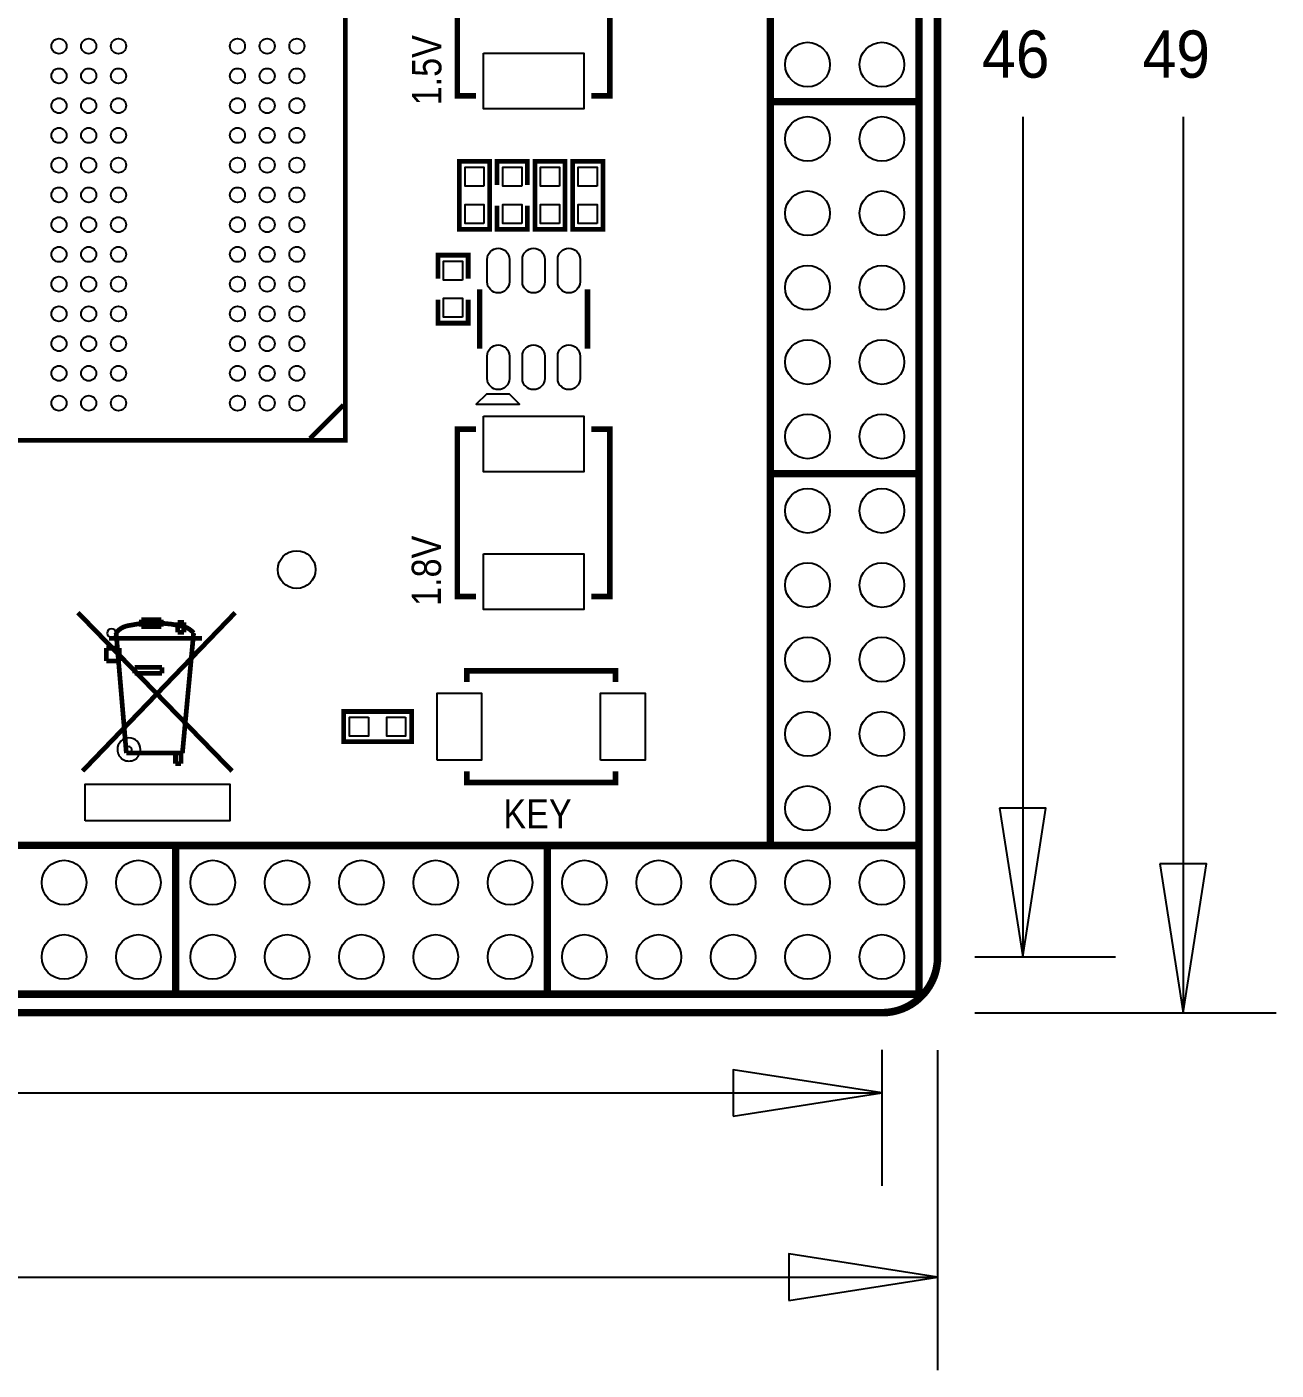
# Model space of a CAD drawing. Extents: x -8 to 88.6, y -9.6 to 57.7.
# Drawn here: x 55 to 88.61, y -9.61 to 26.51 of the extents above; entities that cross this region are included whole.
import ezdxf

# ---------------------------------------------------------------- set-up
doc = ezdxf.new("R2010")
doc.units = 0
for name, color, linetype in [('BG_DIMENSION', 2, 'CONTINUOUS'), ('BG_OUTLINE', 3, 'CONTINUOUS'), ('BG_SILKSCREEN_TOP', 1, 'CONTINUOUS'), ('PG_SILKSCREEN_TOP', 4, 'CONTINUOUS'), ('PIN_TOP', 5, 'CONTINUOUS')]:
    doc.layers.add(name, color=color, linetype=linetype)

msp = doc.modelspace()

# ---------------------------------------------------------------- linework, layer by layer
at = {"layer": 'BG_DIMENSION'}
for points in [[(81.788, 24.0919), (81.788, 1.499362)], [(86.106, 24.0919), (86.106, 0)], [(80.499966, 1.499362), (84.288122, 1.499362)], [(80.503522, 0), (88.606122, 0)], [(77.999844, -1.00076), (77.999844, -4.659122)], [(79.49946, -1.004062), (79.49946, -9.612122)], [(42.1513, -2.159), (77.999844, -2.159)], [(42.1513, -7.112), (79.49946, -7.112)]]:
    msp.add_lwpolyline(points, dxfattribs=at)
for points in [[(81.16316, 5.499354), (81.788, 1.499362), (82.41284, 5.499354)], [(85.48116, 3.999992), (86.106, 0), (86.73084, 3.999992)], [(73.999852, -2.78384), (77.999844, -2.159), (73.999852, -1.53416)], [(75.499468, -7.73684), (79.49946, -7.112), (75.499468, -6.48716)]]:
    msp.add_lwpolyline(points, close=True, dxfattribs=at)
at = {"layer": 'BG_OUTLINE', "const_width": 0.2032}
msp.add_lwpolyline([(0, 0, -0.414214), (-1.4986, 1.4986), (-1.4986, 47.50054, -0.414214), (0, 48.99914), (78.00086, 48.99914, -0.414214), (79.49946, 47.50054), (79.49946, 1.49606, -0.414214), (78.0034, 0)], format="xyb", close=True, dxfattribs=at)
at = {"layer": 'BG_SILKSCREEN_TOP', "const_width": 0.127}
for points in [[(56.37403, 10.75944), (60.520072, 6.498336)], [(56.37403, 10.75944), (60.520072, 6.498336)], [(60.603892, 10.758678), (56.500014, 6.500876)], [(60.603892, 10.758678), (56.500014, 6.500876)], [(58.620406, 10.569956), (58.08218, 10.569956)], [(58.620406, 10.569956), (58.08218, 10.569956)], [(58.08218, 10.569956), (58.08218, 10.386314)], [(58.08218, 10.569956), (58.08218, 10.386314)], [(58.620406, 10.386314), (58.620406, 10.569956)], [(58.620406, 10.386314), (58.620406, 10.569956)], [(59.223148, 10.50163), (59.053984, 10.50163)], [(59.223148, 10.50163), (59.053984, 10.50163)], [(59.053984, 10.50163), (59.053984, 10.228834)], [(59.053984, 10.50163), (59.053984, 10.228834)], [(59.223148, 10.228834), (59.223148, 10.50163)], [(59.223148, 10.228834), (59.223148, 10.50163)], [(59.708034, 10.06983), (57.20588, 10.06983)], [(59.708034, 10.06983), (57.20588, 10.06983)], [(57.676542, 6.982714), (57.400952, 10.22096)], [(57.676542, 6.982714), (57.400952, 10.22096)], [(58.08218, 10.386314), (58.620406, 10.386314)], [(58.08218, 10.386314), (58.620406, 10.386314)], [(59.053984, 10.228834), (59.223148, 10.228834)], [(59.053984, 10.228834), (59.223148, 10.228834)], [(59.486292, 10.2108), (59.184286, 6.982714)], [(59.486292, 10.2108), (59.184286, 6.982714)], [(57.1373, 9.804654), (57.1373, 9.457436)], [(57.1373, 9.804654), (57.1373, 9.457436)], [(57.486296, 9.804654), (57.1373, 9.804654)], [(57.486296, 9.804654), (57.1373, 9.804654)], [(57.486296, 9.457436), (57.486296, 9.804654)], [(57.486296, 9.457436), (57.486296, 9.804654)], [(57.1373, 9.457436), (57.486296, 9.457436)], [(57.1373, 9.457436), (57.486296, 9.457436)], [(57.900824, 9.285732), (57.900824, 9.129522)], [(58.63717, 9.285732), (57.900824, 9.285732)], [(57.900824, 9.285732), (57.900824, 9.129522)], [(58.63717, 9.285732), (57.900824, 9.285732)], [(57.900824, 9.129522), (58.63717, 9.129522)], [(57.900824, 9.129522), (58.63717, 9.129522)], [(58.63717, 9.129522), (58.63717, 9.285732)], [(58.63717, 9.129522), (58.63717, 9.285732)], [(59.184286, 6.982714), (57.676542, 6.982714)], [(59.184286, 6.982714), (57.676542, 6.982714)], [(58.998358, 6.982714), (58.998358, 6.69925)], [(59.142884, 6.982714), (58.998358, 6.982714)], [(58.998358, 6.982714), (58.998358, 6.69925)], [(59.142884, 6.982714), (58.998358, 6.982714)], [(59.142884, 6.69925), (59.142884, 6.982714)], [(59.142884, 6.69925), (59.142884, 6.982714)], [(58.998358, 6.69925), (59.142884, 6.69925)], [(58.998358, 6.69925), (59.142884, 6.69925)]]:
    msp.add_lwpolyline(points, dxfattribs=at)
for points in [[(57.709562, 10.406888, -0.114263), (59.185048, 10.391902)], [(57.709562, 10.406888, -0.114263), (59.185048, 10.391902)], [(57.400952, 10.22096, -0.167397), (57.709562, 10.406888)], [(57.400952, 10.22096, -0.167397), (57.709562, 10.406888)], [(59.185048, 10.391902, -0.170852), (59.486292, 10.2108)], [(59.185048, 10.391902, -0.170852), (59.486292, 10.2108)]]:
    msp.add_lwpolyline(points, format="xyb", dxfattribs=at)
at = {"layer": 'BG_SILKSCREEN_TOP'}
for points in [[(57.39638, 10.210546, 1), (57.161938, 10.210546, 1)], [(57.39638, 10.210546, 1), (57.161938, 10.210546, 1)], [(58.057796, 7.07898, 0.999737), (57.435242, 7.07898, 1.000263)], [(58.057796, 7.07898, 0.999737), (57.435242, 7.07898, 1.000263)], [(57.822338, 7.079742, 0.998983), (57.661556, 7.079742, 1.001018)], [(57.822338, 7.079742, 0.998983), (57.661556, 7.079742, 1.001018)]]:
    msp.add_lwpolyline(points, format="xyb", close=True, dxfattribs=at)
msp.add_lwpolyline([(56.571642, 5.157724), (56.571642, 6.148324), (60.457842, 6.148324), (60.457842, 5.157724)], close=True, dxfattribs=at)
at = {"layer": 'PG_SILKSCREEN_TOP'}
for points, const_width in [([(74.99985, 4.499356), (78.999842, 4.499356), (78.999842, 44.499276), (74.99985, 44.499276)], 0.199898), ([(63.564262, 15.394178), (63.564262, 29.39415), (54.564026, 29.39415), (54.564026, 15.394178)], 0.127), ([(67.44716, 22.896322), (66.63436, 22.896322), (66.63436, 21.067522), (67.44716, 21.067522)], 0.127), ([(69.47916, 22.896322), (68.66636, 22.896322), (68.66636, 21.067522), (69.47916, 21.067522)], 0.127), ([(70.49516, 22.896322), (69.68236, 22.896322), (69.68236, 21.067522), (70.49516, 21.067522)], 0.127), ([(63.52032, 8.10006), (63.52032, 7.28726), (65.34912, 7.28726), (65.34912, 8.10006)], 0.127)]:
    msp.add_lwpolyline(points, close=True, dxfattribs=dict(at, const_width=const_width))
for points, const_width in [([(67.080892, 29.15539), (66.580766, 29.15539), (66.580766, 24.655526), (67.080892, 24.655526)], 0.150114), ([(70.180708, 29.15539), (70.680834, 29.15539), (70.680834, 24.655526), (70.180708, 24.655526)], 0.150114), ([(78.999842, 24.499316), (74.99985, 24.499316)], 0.199898), ([(68.46316, 22.261322), (68.46316, 22.896322), (67.65036, 22.896322), (67.65036, 22.261322)], 0.127), ([(68.46316, 21.702522), (68.46316, 21.067522), (67.65036, 21.067522), (67.65036, 21.702522)], 0.127), ([(66.87185, 19.737578), (66.87185, 20.372578), (66.05905, 20.372578), (66.05905, 19.737578)], 0.127), ([(67.180714, 17.857978), (67.180714, 19.458178)], 0.150114), ([(70.080886, 17.857978), (70.080886, 19.458178)], 0.150114), ([(66.87185, 19.178778), (66.87185, 18.543778), (66.05905, 18.543778), (66.05905, 19.178778)], 0.127), ([(63.514224, 16.344138), (62.614048, 15.444216)], 0.127), ([(67.080892, 15.69339), (66.580766, 15.69339), (66.580766, 11.193526), (67.080892, 11.193526)], 0.150114), ([(70.180708, 15.69339), (70.680834, 15.69339), (70.680834, 11.193526), (70.180708, 11.193526)], 0.150114), ([(78.999842, 14.499336), (74.99985, 14.499336)], 0.199898), ([(70.833996, 8.893556), (70.833996, 9.193784), (66.834004, 9.193784), (66.834004, 8.893556)], 0.150114), ([(66.834004, 6.493764), (66.834004, 6.193536), (70.833996, 6.193536), (70.833996, 6.493764)], 0.150114)]:
    msp.add_lwpolyline(points, dxfattribs=dict(at, const_width=const_width))
msp.add_lwpolyline([(67.980814, 16.638016), (67.3608, 16.638016), (67.090798, 16.368014), (68.250816, 16.368014)], close=True, dxfattribs=at)
msp.add_lwpolyline([(58.999882, 0.499364, 0.199898, 0.199898, 0), (58.999882, 4.499356, 0.199136, 0.199136, 0), (-0.999998, 4.499356, 0.199898, 0.199898, 0), (-0.999998, 0.499364, 0.199136, 0.199136, 0)], format="xyseb", close=True, dxfattribs=at)
for points in [[(58.999882, 0.499364, 0.2032, 0.2032, 0), (68.999862, 0.499364, 0.199898, 0.199898, 0), (68.999862, 4.499356, 0.2032, 0.2032, 0), (58.999882, 4.499356, 0.2032, 0.2032, 0)], [(68.999862, 0.499364, 0.2032, 0.2032, 0), (78.999842, 0.499364, 0.199898, 0.199898, 0), (78.999842, 4.499356, 0.2032, 0.2032, 0), (68.999862, 4.499356, 0.2032, 0.2032, 0)]]:
    msp.add_lwpolyline(points, format="xyseb", dxfattribs=at)
at = {"layer": 'PIN_TOP'}
for points in [[(67.28079, 25.805638), (69.98081, 25.805638), (69.98081, 24.305514), (67.28079, 24.305514)], [(67.29476, 22.227794), (66.78676, 22.227794), (66.78676, 22.735794), (67.29476, 22.735794)], [(68.31076, 22.227794), (67.80276, 22.227794), (67.80276, 22.735794), (68.31076, 22.735794)], [(69.32676, 22.227794), (68.81876, 22.227794), (68.81876, 22.735794), (69.32676, 22.735794)], [(70.34276, 22.227794), (69.83476, 22.227794), (69.83476, 22.735794), (70.34276, 22.735794)], [(67.29476, 21.22805), (66.78676, 21.22805), (66.78676, 21.73605), (67.29476, 21.73605)], [(68.31076, 21.22805), (67.80276, 21.22805), (67.80276, 21.73605), (68.31076, 21.73605)], [(69.32676, 21.22805), (68.81876, 21.22805), (68.81876, 21.73605), (69.32676, 21.73605)], [(70.34276, 21.22805), (69.83476, 21.22805), (69.83476, 21.73605), (70.34276, 21.73605)], [(66.71945, 19.70405), (66.21145, 19.70405), (66.21145, 20.21205), (66.71945, 20.21205)], [(66.71945, 18.704306), (66.21145, 18.704306), (66.21145, 19.212306), (66.71945, 19.212306)], [(67.28079, 16.043402), (69.98081, 16.043402), (69.98081, 14.543278), (67.28079, 14.543278)], [(67.28079, 12.343638), (69.98081, 12.343638), (69.98081, 10.843514), (67.28079, 10.843514)], [(66.034158, 6.793484), (66.034158, 8.593582), (67.234054, 8.593582), (67.234054, 6.793484)], [(70.433946, 6.793484), (70.433946, 8.593582), (71.633842, 8.593582), (71.633842, 6.793484)], [(64.188848, 7.94766), (64.188848, 7.43966), (63.680848, 7.43966), (63.680848, 7.94766)], [(65.188592, 7.94766), (65.188592, 7.43966), (64.680592, 7.43966), (64.680592, 7.94766)]]:
    msp.add_lwpolyline(points, close=True, dxfattribs=at)
for points in [[(67.980814, 20.258024), (67.980814, 19.658076, -1), (67.380866, 19.658076), (67.380866, 20.258024, -1)], [(68.930774, 20.258024), (68.930774, 19.658076, -1), (68.330826, 19.658076), (68.330826, 20.258024, -1)], [(69.880734, 20.258024), (69.880734, 19.658076, -1), (69.280786, 19.658076), (69.280786, 20.258024, -1)], [(67.980814, 17.65808), (67.980814, 17.058132, -1), (67.380866, 17.058132), (67.380866, 17.65808, -1)], [(68.930774, 17.65808), (68.930774, 17.058132, -1), (68.330826, 17.058132), (68.330826, 17.65808, -1)], [(69.880734, 17.65808), (69.880734, 17.058132, -1), (69.280786, 17.058132), (69.280786, 17.65808, -1)]]:
    msp.add_lwpolyline(points, format="xyb", close=True, dxfattribs=at)
for centre, radius in [((55.864252, 25.994106), 0.2032), ((56.664098, 25.994106), 0.2032), ((57.464198, 25.994106), 0.2032), ((60.66409, 25.994106), 0.2032), ((61.46419, 25.994106), 0.2032), ((62.264036, 25.994106), 0.2032), ((75.999848, 25.499314), 0.599948), ((77.999844, 25.499314), 0.599948), ((55.864252, 25.19426), 0.2032), ((56.664098, 25.19426), 0.2032), ((57.464198, 25.19426), 0.2032), ((60.66409, 25.19426), 0.2032), ((61.46419, 25.19426), 0.2032), ((62.264036, 25.19426), 0.2032), ((55.864252, 24.39416), 0.2032), ((56.664098, 24.39416), 0.2032), ((57.464198, 24.39416), 0.2032), ((60.66409, 24.39416), 0.2032), ((61.46419, 24.39416), 0.2032), ((62.264036, 24.39416), 0.2032), ((75.999848, 23.499318), 0.599948), ((77.999844, 23.499318), 0.599948), ((55.864252, 23.59406), 0.2032), ((56.664098, 23.59406), 0.2032), ((57.464198, 23.59406), 0.2032), ((60.66409, 23.59406), 0.2032), ((61.46419, 23.59406), 0.2032), ((62.264036, 23.59406), 0.2032), ((55.864252, 22.794214), 0.2032), ((56.664098, 22.794214), 0.2032), ((57.464198, 22.794214), 0.2032), ((60.66409, 22.794214), 0.2032), ((61.46419, 22.794214), 0.2032), ((62.264036, 22.794214), 0.2032), ((55.864252, 21.994114), 0.2032), ((56.664098, 21.994114), 0.2032), ((57.464198, 21.994114), 0.2032), ((60.66409, 21.994114), 0.2032), ((61.46419, 21.994114), 0.2032), ((62.264036, 21.994114), 0.2032), ((75.999848, 21.499322), 0.599948), ((77.999844, 21.499322), 0.599948), ((55.864252, 21.194268), 0.2032), ((56.664098, 21.194268), 0.2032), ((57.464198, 21.194268), 0.2032), ((60.66409, 21.194268), 0.2032), ((61.46419, 21.194268), 0.2032), ((62.264036, 21.194268), 0.2032), ((55.864252, 20.394168), 0.2032), ((56.664098, 20.394168), 0.2032), ((57.464198, 20.394168), 0.2032), ((60.66409, 20.394168), 0.2032), ((61.46419, 20.394168), 0.2032), ((62.264036, 20.394168), 0.2032), ((75.999848, 19.499326), 0.599948), ((77.999844, 19.499326), 0.599948), ((55.864252, 19.594068), 0.2032), ((56.664098, 19.594068), 0.2032), ((57.464198, 19.594068), 0.2032), ((60.66409, 19.594068), 0.2032), ((61.46419, 19.594068), 0.2032), ((62.264036, 19.594068), 0.2032), ((55.864252, 18.794222), 0.2032), ((56.664098, 18.794222), 0.2032), ((57.464198, 18.794222), 0.2032), ((60.66409, 18.794222), 0.2032), ((61.46419, 18.794222), 0.2032), ((62.264036, 18.794222), 0.2032), ((55.864252, 17.994122), 0.2032), ((56.664098, 17.994122), 0.2032), ((57.464198, 17.994122), 0.2032), ((60.66409, 17.994122), 0.2032), ((61.46419, 17.994122), 0.2032), ((62.264036, 17.994122), 0.2032), ((75.999848, 17.49933), 0.599948), ((77.999844, 17.49933), 0.599948), ((55.864252, 17.194276), 0.2032), ((56.664098, 17.194276), 0.2032), ((57.464198, 17.194276), 0.2032), ((60.66409, 17.194276), 0.2032), ((61.46419, 17.194276), 0.2032), ((62.264036, 17.194276), 0.2032), ((55.864252, 16.394176), 0.2032), ((56.664098, 16.394176), 0.2032), ((57.464198, 16.394176), 0.2032), ((60.66409, 16.394176), 0.2032), ((61.46419, 16.394176), 0.2032), ((62.264036, 16.394176), 0.2032), ((75.999848, 15.499334), 0.599948), ((77.999844, 15.499334), 0.599948), ((75.999848, 13.499338), 0.599948), ((77.999844, 13.499338), 0.599948), ((62.25794, 11.91768), 0.508), ((75.999848, 11.499342), 0.599948), ((77.999844, 11.499342), 0.599948), ((75.999848, 9.499346), 0.599948), ((77.999844, 9.499346), 0.599948), ((75.999848, 7.49935), 0.599948), ((77.999844, 7.49935), 0.599948), ((75.999848, 5.499354), 0.599948), ((77.999844, 5.499354), 0.599948), ((55.999888, 3.499358), 0.599948), ((57.999884, 3.499358), 0.599948), ((59.99988, 3.499358), 0.599948), ((61.999876, 3.499358), 0.599948), ((63.999872, 3.499358), 0.599948), ((65.999868, 3.499358), 0.599948), ((67.999864, 3.499358), 0.599948), ((69.99986, 3.499358), 0.599948), ((71.999856, 3.499358), 0.599948), ((73.999852, 3.499358), 0.599948), ((75.999848, 3.499358), 0.599948), ((77.999844, 3.499358), 0.599948), ((55.999888, 1.499362), 0.599948), ((57.999884, 1.499362), 0.599948), ((59.99988, 1.499362), 0.599948), ((61.999876, 1.499362), 0.599948), ((63.999872, 1.499362), 0.599948), ((65.999868, 1.499362), 0.599948), ((67.999864, 1.499362), 0.599948), ((69.99986, 1.499362), 0.599948), ((71.999856, 1.499362), 0.599948), ((73.999852, 1.499362), 0.599948), ((75.999848, 1.499362), 0.599948), ((77.999844, 1.499362), 0.599948)]:
    msp.add_circle(centre, radius, dxfattribs=at)

# ---------------------------------------------------------------- texts
at = {"layer": 'BG_DIMENSION', "width": 0.96}
for s, p in [('46', (80.6958, 25.146)), ('49', (85.0138, 25.146))]:
    msp.add_text(s, height=1.27, dxfattribs=at).set_placement(p)
at = {"layer": 'BG_SILKSCREEN_TOP', "width": 0.870968}
for s, p in [('1.5V', (66.149982, 24.40432)), ('1.8V', (66.139822, 10.94232))]:
    msp.add_text(s, height=0.7874, rotation=90, dxfattribs=at).set_placement(p)
msp.add_text('KEY', height=0.7874, dxfattribs=at).set_placement((67.82054, 4.954778))

doc.saveas('drawing.dxf')
